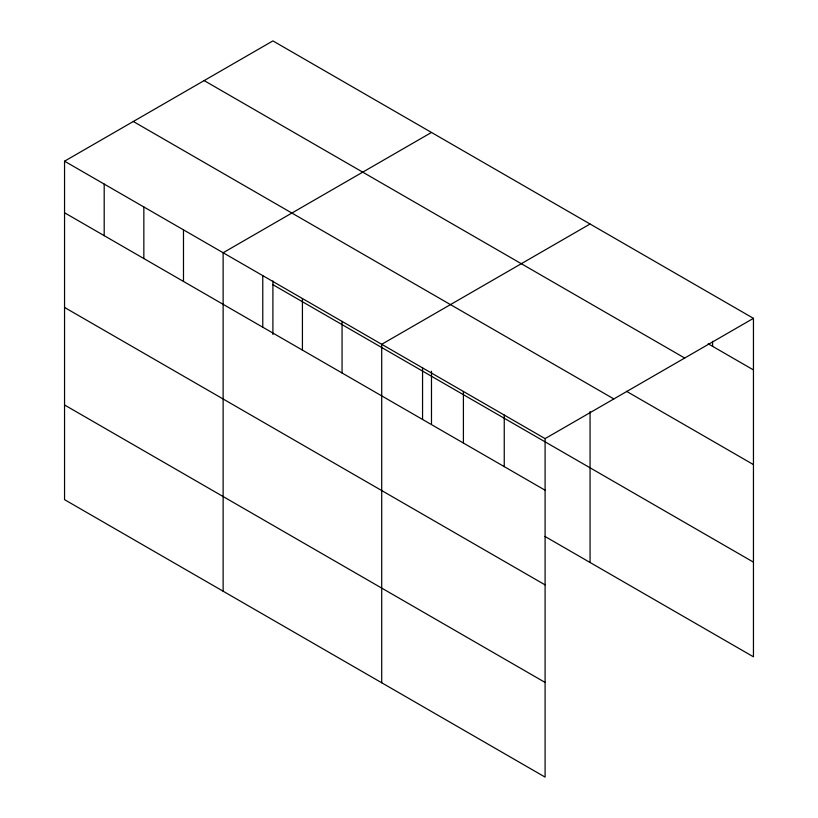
<?xml version="1.0" encoding="UTF-8"?>
<svg xmlns="http://www.w3.org/2000/svg" width="818" height="818" viewBox="0 0 818 818"><rect width="100%" height="100%" fill="white"/><g stroke="black" fill="none" stroke-linecap="round" stroke-linejoin="round"><path stroke-width="1.23" d="M64.55 161.187L545.095 438.632L545.095 777.1L64.55 499.655L64.55 161.187L272.905 40.9L753.45 318.345L753.45 656.813L544.911 536.414M431.485 132.455L223.13 252.752L223.13 591.22M590.064 224.009L381.709 344.306L381.709 682.774M545.095 438.632L753.45 318.345M708.183 343.785L753.45 369.92M204.142 80.593L684.697 358.039M626.496 391.301L753.45 464.593M133.303 121.493L613.858 398.939M272.905 284.695L753.45 562.14M64.55 212.772L545.095 490.207M64.55 307.445L545.095 584.88M64.55 404.982L545.095 682.427M712.601 341.31L712.601 346.341M590.064 411.536L590.064 562.477M504.246 415.053L504.246 466.628M463.407 391.464L463.407 443.049M431.485 371.249L431.485 423.591M422.558 367.885L422.558 419.46M342.067 321.413L342.067 372.998M302.425 298.529L302.425 350.104M272.905 280.942L272.905 334.521M262.772 275.635L262.772 327.21M183.488 229.858L183.488 281.433M143.845 206.964L143.845 258.549M104.193 184.081L104.193 235.656"/></g></svg>
